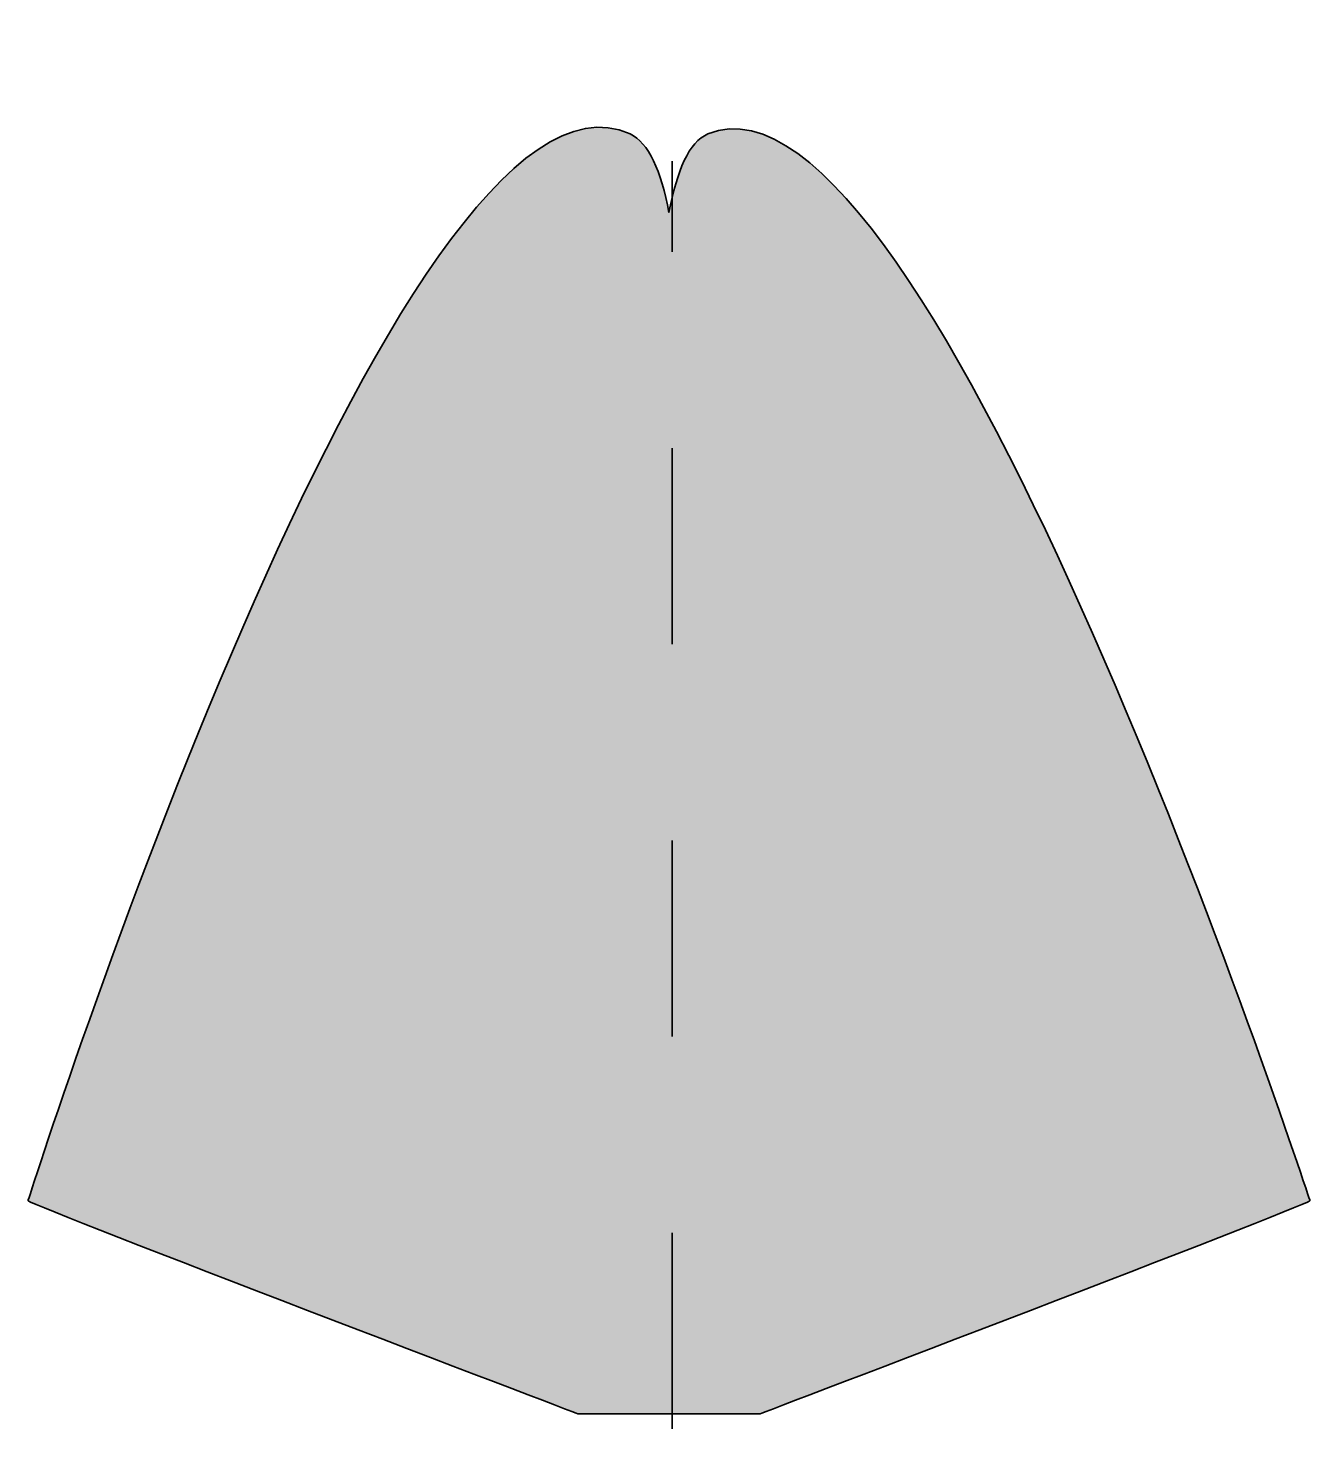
# Model space of a CAD drawing. Header units: inches. Extents: x 2.86 to 8.84, y 2.76 to 11.25.
# Drawn here: x 8.182 to 8.836, y 10.442 to 11.156 of the extents above; entities that cross this region are included whole.
import ezdxf

# ---------------------------------------------------------------- set-up
doc = ezdxf.new("R2010")
doc.units = ezdxf.units.IN
doc.header["$MEASUREMENT"] = 0
doc.linetypes.add('AI-Linetype-26', pattern=[0.124765, 0.083177, -0.041588])
doc.layers.add('BEAK Cut and Score', color=7, linetype='Continuous')

msp = doc.modelspace()

# ---------------------------------------------------------------- hatches: boundary and pattern name
at = {"layer": 'BEAK Cut and Score', "true_color": 0x084bc1}
h = msp.add_hatch(color=154, dxfattribs=at)
h.dxf.hatch_style = 2
edge = h.paths.add_edge_path()
edge.add_spline(control_points=[(8.83604, 10.55792), (8.83604, 10.55792), (8.6427, 11.14828), (8.52899, 11.10169), (8.5193, 11.09772), (8.51317, 11.08289), (8.50916, 11.06171), (8.50515, 11.08289), (8.49885, 11.09732), (8.48934, 11.10169), (8.37185, 11.1557), (8.18228, 10.55792), (8.18228, 10.55792), (8.18843, 10.55377), (8.46263, 10.44938), (8.46263, 10.44938), (8.46263, 10.44938), (8.55569, 10.44938), (8.55569, 10.44938), (8.55569, 10.44938), (8.82989, 10.55377), (8.83604, 10.55792)], knot_values=[0, 0, 0, 0, 1, 1, 1, 2, 2, 2, 3, 3, 3, 4, 4, 4, 5, 5, 5, 6, 6, 6, 7, 7, 7, 7], degree=3, periodic=1)

# ---------------------------------------------------------------- linework, layer by layer
at = {"layer": 'BEAK Cut and Score', "color": 7, "linetype": 'AI-Linetype-26', "lineweight": 35, "true_color": 0xffffff}
msp.add_lwpolyline([(8.51072, 10.44162), (8.51072, 11.08781)], dxfattribs=at)
at = {"layer": 'BEAK Cut and Score', "color": 7, "lineweight": 35, "true_color": 0xffffff}
msp.add_open_spline([(8.83604, 10.55792), (8.83604, 10.55792), (8.6427, 11.14828), (8.52899, 11.10169), (8.5193, 11.09772), (8.51317, 11.08289), (8.50916, 11.06171), (8.50515, 11.08289), (8.49885, 11.09732), (8.48934, 11.10169), (8.37185, 11.1557), (8.18228, 10.55792), (8.18228, 10.55792), (8.18843, 10.55377), (8.46263, 10.44938), (8.46263, 10.44938), (8.46263, 10.44938), (8.55569, 10.44938), (8.55569, 10.44938), (8.55569, 10.44938), (8.82989, 10.55377), (8.83604, 10.55792)], degree=3, knots=[0, 0, 0, 0, 1, 1, 1, 2, 2, 2, 3, 3, 3, 4, 4, 4, 5, 5, 5, 6, 6, 6, 7, 7, 7, 7], dxfattribs=at)

doc.saveas('drawing.dxf')
